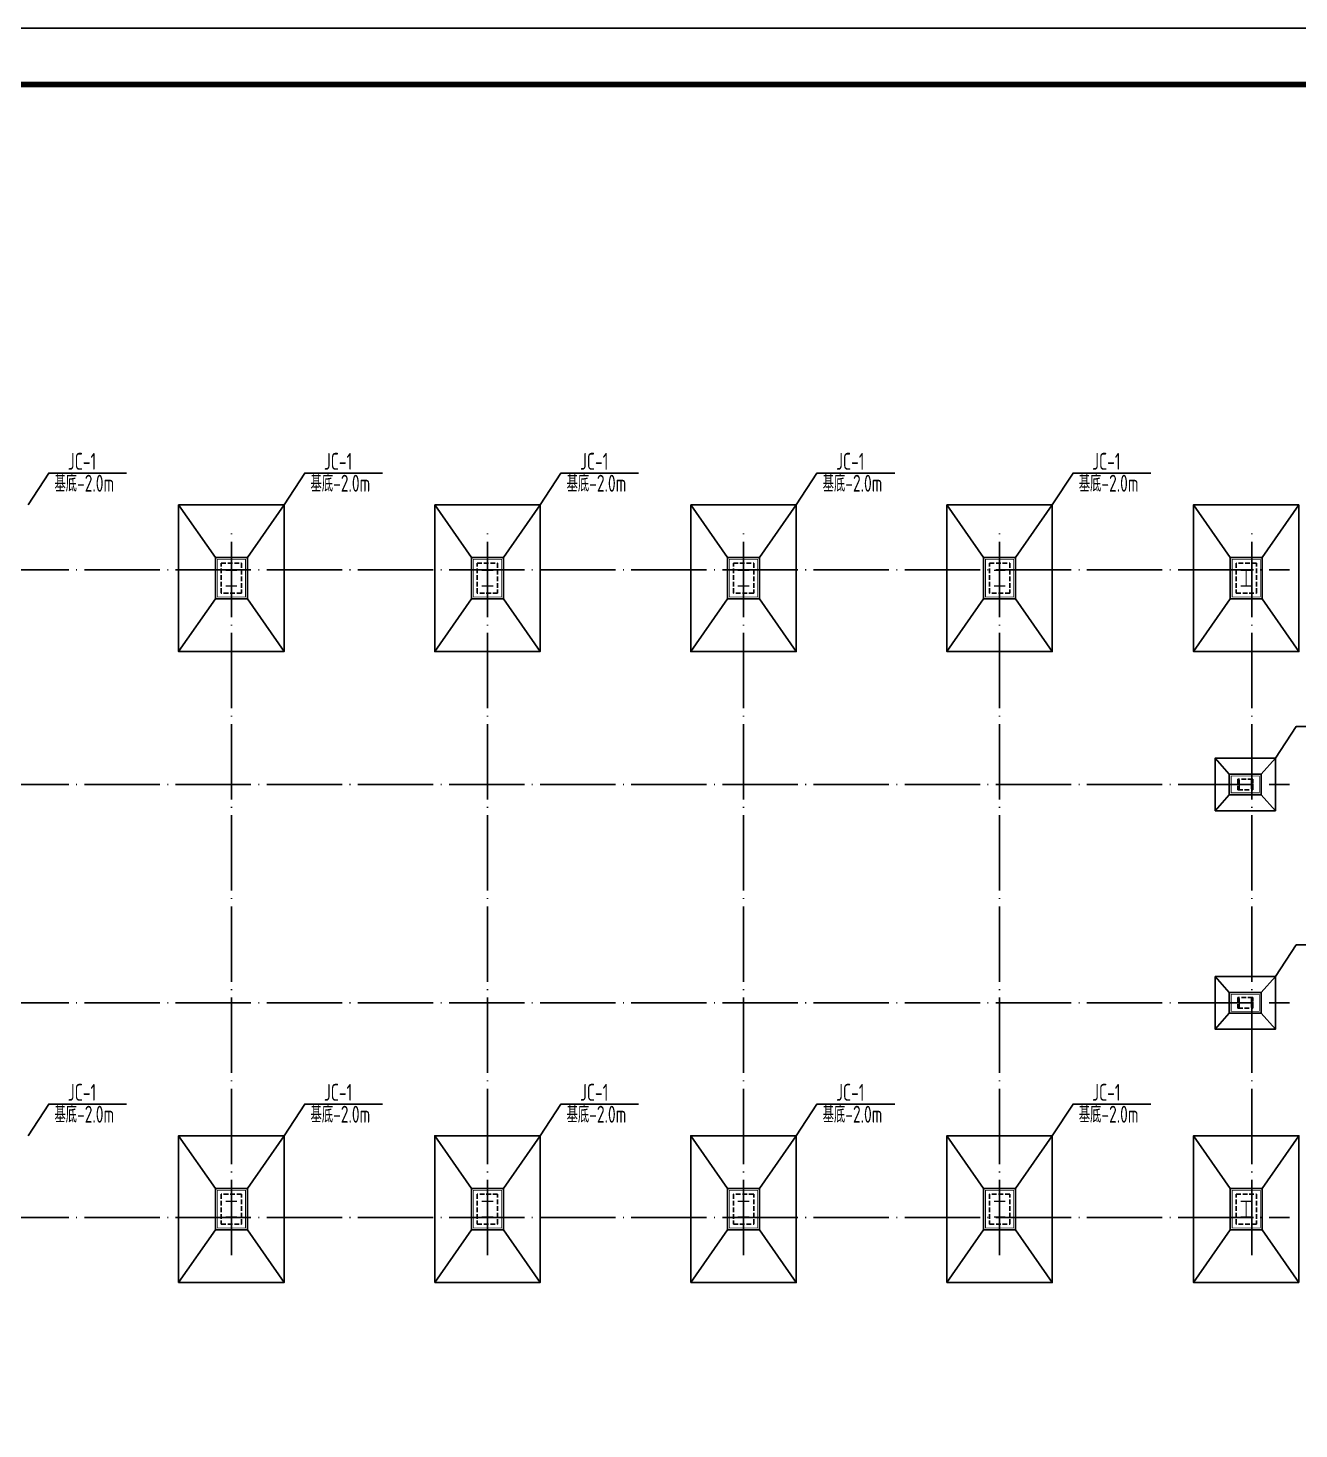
# Model space of a CAD drawing. Extents: x 9834882 to 10005569, y 1691670 to 2510806.
# Drawn here: x 9929794 to 9963544, y 2368605 to 2405794 of the extents above; entities that cross this region are included whole.
import ezdxf

# ---------------------------------------------------------------- set-up
doc = ezdxf.new("R2010")
doc.units = 0
doc.header["$LTSCALE"] = 1000
doc.header["$MEASUREMENT"] = 0
doc.linetypes.add('DASH', pattern=[0.35, 0.25, -0.1])
doc.linetypes.add('DOTE', pattern=[2.42, 2, -0.2, 0.02, -0.2])
for name, color, linetype in [('1000', 2, 'CONTINUOUS'), ('DOTE', 8, 'DOTE'), ('PUB_TITLE', 4, 'CONTINUOUS'), ('一般文字', 6, 'CONTINUOUS'), ('基础', 2, 'CONTINUOUS'), ('柱', 2, 'CONTINUOUS')]:
    doc.layers.add(name, color=color, linetype=linetype)
doc.layers.add('柱集中标注', color=2, linetype='CONTINUOUS', lineweight=18)
doc.styles.add('TSSD_REIN', font='atssdeng.shx', dxfattribs={"width": 0.7, "bigfont": 'atssdchn.shx'})

msp = doc.modelspace()

# ---------------------------------------------------------------- hatches: boundary and pattern name
at = {"layer": '柱'}
for color, points in [(2, [(9935343.9, 2391415.8), (9935043.9, 2391415.8), (9935043.9, 2391383.8), (9935181.9, 2391383.8), (9935181.9, 2390997.8), (9935043.9, 2390997.8), (9935043.9, 2390965.8), (9935343.9, 2390965.8), (9935343.9, 2390997.8), (9935205.9, 2390997.8), (9935205.9, 2391383.8), (9935343.9, 2391383.8)]), (2, [(9942143.9, 2391415.8), (9941843.9, 2391415.8), (9941843.9, 2391383.8), (9941981.9, 2391383.8), (9941981.9, 2390997.8), (9941843.9, 2390997.8), (9941843.9, 2390965.8), (9942143.9, 2390965.8), (9942143.9, 2390997.8), (9942005.9, 2390997.8), (9942005.9, 2391383.8), (9942143.9, 2391383.8)]), (2, [(9948943.9, 2391415.8), (9948643.9, 2391415.8), (9948643.9, 2391383.8), (9948781.9, 2391383.8), (9948781.9, 2390997.8), (9948643.9, 2390997.8), (9948643.9, 2390965.8), (9948943.9, 2390965.8), (9948943.9, 2390997.8), (9948805.9, 2390997.8), (9948805.9, 2391383.8), (9948943.9, 2391383.8)]), (2, [(9955743.9, 2391415.8), (9955443.9, 2391415.8), (9955443.9, 2391383.8), (9955581.9, 2391383.8), (9955581.9, 2390997.8), (9955443.9, 2390997.8), (9955443.9, 2390965.8), (9955743.9, 2390965.8), (9955743.9, 2390997.8), (9955605.9, 2390997.8), (9955605.9, 2391383.8), (9955743.9, 2391383.8)]), (2, [(9961993.9, 2391415.8), (9962293.9, 2391415.8), (9962293.9, 2391383.8), (9962155.9, 2391383.8), (9962155.9, 2390997.8), (9962293.9, 2390997.8), (9962293.9, 2390965.8), (9961993.9, 2390965.8), (9961993.9, 2390997.8), (9962131.9, 2390997.8), (9962131.9, 2391383.8), (9961993.9, 2391383.8)]), (3, [(9962293.9, 2385835.8), (9962293.9, 2385595.8), (9962261.9, 2385595.8), (9962261.9, 2385703.8), (9961975.9, 2385703.8), (9961975.9, 2385595.8), (9961943.9, 2385595.8), (9961943.9, 2385835.8), (9961975.9, 2385835.8), (9961975.9, 2385727.8), (9962261.9, 2385727.8), (9962261.9, 2385835.8)]), (3, [(9962293.9, 2380035.8), (9962293.9, 2379795.8), (9962261.9, 2379795.8), (9962261.9, 2379903.8), (9961975.9, 2379903.8), (9961975.9, 2379795.8), (9961943.9, 2379795.8), (9961943.9, 2380035.8), (9961975.9, 2380035.8), (9961975.9, 2379927.8), (9962261.9, 2379927.8), (9962261.9, 2380035.8)]), (2, [(9935343.9, 2374215.8), (9935043.9, 2374215.8), (9935043.9, 2374247.8), (9935181.9, 2374247.8), (9935181.9, 2374633.8), (9935043.9, 2374633.8), (9935043.9, 2374665.8), (9935343.9, 2374665.8), (9935343.9, 2374633.8), (9935205.9, 2374633.8), (9935205.9, 2374247.8), (9935343.9, 2374247.8)]), (2, [(9942143.9, 2374215.8), (9941843.9, 2374215.8), (9941843.9, 2374247.8), (9941981.9, 2374247.8), (9941981.9, 2374633.8), (9941843.9, 2374633.8), (9941843.9, 2374665.8), (9942143.9, 2374665.8), (9942143.9, 2374633.8), (9942005.9, 2374633.8), (9942005.9, 2374247.8), (9942143.9, 2374247.8)]), (2, [(9948943.9, 2374215.8), (9948643.9, 2374215.8), (9948643.9, 2374247.8), (9948781.9, 2374247.8), (9948781.9, 2374633.8), (9948643.9, 2374633.8), (9948643.9, 2374665.8), (9948943.9, 2374665.8), (9948943.9, 2374633.8), (9948805.9, 2374633.8), (9948805.9, 2374247.8), (9948943.9, 2374247.8)]), (2, [(9955743.9, 2374215.8), (9955443.9, 2374215.8), (9955443.9, 2374247.8), (9955581.9, 2374247.8), (9955581.9, 2374633.8), (9955443.9, 2374633.8), (9955443.9, 2374665.8), (9955743.9, 2374665.8), (9955743.9, 2374633.8), (9955605.9, 2374633.8), (9955605.9, 2374247.8), (9955743.9, 2374247.8)]), (2, [(9961993.9, 2374215.8), (9962293.9, 2374215.8), (9962293.9, 2374247.8), (9962155.9, 2374247.8), (9962155.9, 2374633.8), (9962293.9, 2374633.8), (9962293.9, 2374665.8), (9961993.9, 2374665.8), (9961993.9, 2374633.8), (9962131.9, 2374633.8), (9962131.9, 2374247.8), (9961993.9, 2374247.8)])]:
    msp.add_hatch(color=color, dxfattribs=at).paths.add_polyline_path(points)

# ---------------------------------------------------------------- linework, layer by layer
at = {"layer": '1000', "color": 3, "linetype": 'DASH', "ltscale": 0.5}
for points in [[(9934923.9, 2391585.8), (9935463.9, 2391585.8), (9935463.9, 2390795.8), (9934923.9, 2390795.8)], [(9941723.9, 2391585.8), (9942263.9, 2391585.8), (9942263.9, 2390795.8), (9941723.9, 2390795.8)], [(9948523.9, 2391585.8), (9949063.9, 2391585.8), (9949063.9, 2390795.8), (9948523.9, 2390795.8)], [(9955323.9, 2391585.8), (9955863.9, 2391585.8), (9955863.9, 2390795.8), (9955323.9, 2390795.8)], [(9962413.9, 2391585.8), (9961873.9, 2391585.8), (9961873.9, 2390795.8), (9962413.9, 2390795.8)], [(9962313.9, 2385855.8), (9961923.9, 2385855.8), (9961923.9, 2385575.8), (9962313.9, 2385575.8)], [(9962313.9, 2380055.8), (9961923.9, 2380055.8), (9961923.9, 2379775.8), (9962313.9, 2379775.8)], [(9934923.9, 2374045.8), (9935463.9, 2374045.8), (9935463.9, 2374835.8), (9934923.9, 2374835.8)], [(9941723.9, 2374045.8), (9942263.9, 2374045.8), (9942263.9, 2374835.8), (9941723.9, 2374835.8)], [(9948523.9, 2374045.8), (9949063.9, 2374045.8), (9949063.9, 2374835.8), (9948523.9, 2374835.8)], [(9955323.9, 2374045.8), (9955863.9, 2374045.8), (9955863.9, 2374835.8), (9955323.9, 2374835.8)], [(9962413.9, 2374045.8), (9961873.9, 2374045.8), (9961873.9, 2374835.8), (9962413.9, 2374835.8)]]:
    msp.add_lwpolyline(points, close=True, dxfattribs=at)
at = {"layer": 'DOTE'}
for p, q in [((9935193.9, 2373215.8), (9935193.9, 2392415.8)), ((9941993.9, 2373215.8), (9941993.9, 2392415.8)), ((9948793.9, 2373215.8), (9948793.9, 2392415.8)), ((9955593.9, 2373215.8), (9955593.9, 2392415.8)), ((9962293.9, 2373215.8), (9962293.9, 2392415.8)), ((9907093.9, 2391415.8), (9963293.9, 2391415.8)), ((9907093.9, 2385715.8), (9963293.9, 2385715.8)), ((9907093.9, 2379915.8), (9963293.9, 2379915.8)), ((9907093.9, 2374215.8), (9963293.9, 2374215.8))]:
    msp.add_line(p, q, dxfattribs=at)
at = {"layer": 'PUB_TITLE'}
msp.add_lwpolyline([(9894118.6, 2342794.4), (9983218.6, 2342794.4), (9983218.6, 2405794.4), (9894118.6, 2405794.4)], close=True, dxfattribs=at)
at = {"layer": 'PUB_TITLE', "const_width": 150}
msp.add_lwpolyline([(9897868.6, 2344294.4), (9981718.6, 2344294.4), (9981718.6, 2404294.4), (9897868.6, 2404294.4)], close=True, dxfattribs=at)
at = {"layer": '一般文字', "color": 6}
for points in [[(9929793.9, 2393140.8), (9930344.2, 2393980.4), (9932409.5, 2393980.4)], [(9936593.9, 2393140.8), (9937144.2, 2393980.4), (9939209.5, 2393980.4)], [(9943393.9, 2393140.8), (9943944.2, 2393980.4), (9946009.5, 2393980.4)], [(9950193.9, 2393140.8), (9950744.2, 2393980.4), (9952809.5, 2393980.4)], [(9956993.9, 2393140.8), (9957544.2, 2393980.4), (9959609.5, 2393980.4)], [(9962918.9, 2386415.8), (9963469.2, 2387255.4), (9965534.5, 2387255.4)], [(9962918.9, 2380615.8), (9963469.2, 2381455.4), (9965534.5, 2381455.4)], [(9929793.9, 2376390.8), (9930344.2, 2377230.4), (9932409.5, 2377230.4)], [(9936593.9, 2376390.8), (9937144.2, 2377230.4), (9939209.5, 2377230.4)], [(9943393.9, 2376390.8), (9943944.2, 2377230.4), (9946009.5, 2377230.4)], [(9950193.9, 2376390.8), (9950744.2, 2377230.4), (9952809.5, 2377230.4)], [(9956993.9, 2376390.8), (9957544.2, 2377230.4), (9959609.5, 2377230.4)]]:
    msp.add_lwpolyline(points, dxfattribs=at)
at = {"layer": '基础'}
for p, q in [((9934768.9, 2391740.8), (9933793.9, 2393140.8)), ((9935618.9, 2391740.8), (9936593.9, 2393140.8)), ((9941568.9, 2391740.8), (9940593.9, 2393140.8)), ((9942418.9, 2391740.8), (9943393.9, 2393140.8)), ((9948368.9, 2391740.8), (9947393.9, 2393140.8)), ((9949218.9, 2391740.8), (9950193.9, 2393140.8)), ((9955168.9, 2391740.8), (9954193.9, 2393140.8)), ((9956018.9, 2391740.8), (9956993.9, 2393140.8)), ((9961718.9, 2391740.8), (9960743.9, 2393140.8)), ((9962568.9, 2391740.8), (9963543.9, 2393140.8)), ((9934768.9, 2390640.8), (9933793.9, 2389240.8)), ((9935618.9, 2390640.8), (9936593.9, 2389240.8)), ((9941568.9, 2390640.8), (9940593.9, 2389240.8)), ((9942418.9, 2390640.8), (9943393.9, 2389240.8)), ((9948368.9, 2390640.8), (9947393.9, 2389240.8)), ((9949218.9, 2390640.8), (9950193.9, 2389240.8)), ((9955168.9, 2390640.8), (9954193.9, 2389240.8)), ((9956018.9, 2390640.8), (9956993.9, 2389240.8)), ((9961718.9, 2390640.8), (9960743.9, 2389240.8)), ((9962568.9, 2390640.8), (9963543.9, 2389240.8)), ((9961693.9, 2385990.8), (9961318.9, 2386415.8)), ((9962543.9, 2385990.8), (9962918.9, 2386415.8)), ((9961693.9, 2385440.8), (9961318.9, 2385015.8)), ((9962543.9, 2385440.8), (9962918.9, 2385015.8)), ((9961693.9, 2380190.8), (9961318.9, 2380615.8)), ((9962543.9, 2380190.8), (9962918.9, 2380615.8)), ((9961693.9, 2379640.8), (9961318.9, 2379215.8)), ((9962543.9, 2379640.8), (9962918.9, 2379215.8)), ((9934768.9, 2374990.8), (9933793.9, 2376390.8)), ((9935618.9, 2374990.8), (9936593.9, 2376390.8)), ((9941568.9, 2374990.8), (9940593.9, 2376390.8)), ((9942418.9, 2374990.8), (9943393.9, 2376390.8)), ((9948368.9, 2374990.8), (9947393.9, 2376390.8)), ((9949218.9, 2374990.8), (9950193.9, 2376390.8)), ((9955168.9, 2374990.8), (9954193.9, 2376390.8)), ((9956018.9, 2374990.8), (9956993.9, 2376390.8)), ((9961718.9, 2374990.8), (9960743.9, 2376390.8)), ((9962568.9, 2374990.8), (9963543.9, 2376390.8)), ((9934768.9, 2373890.8), (9933793.9, 2372490.8)), ((9935618.9, 2373890.8), (9936593.9, 2372490.8)), ((9941568.9, 2373890.8), (9940593.9, 2372490.8)), ((9942418.9, 2373890.8), (9943393.9, 2372490.8)), ((9948368.9, 2373890.8), (9947393.9, 2372490.8)), ((9949218.9, 2373890.8), (9950193.9, 2372490.8)), ((9955168.9, 2373890.8), (9954193.9, 2372490.8)), ((9956018.9, 2373890.8), (9956993.9, 2372490.8)), ((9961718.9, 2373890.8), (9960743.9, 2372490.8)), ((9962568.9, 2373890.8), (9963543.9, 2372490.8))]:
    msp.add_line(p, q, dxfattribs=at)
for points in [[(9933793.9, 2393140.8), (9936593.9, 2393140.8), (9936593.9, 2389240.8), (9933793.9, 2389240.8)], [(9940593.9, 2393140.8), (9943393.9, 2393140.8), (9943393.9, 2389240.8), (9940593.9, 2389240.8)], [(9947393.9, 2393140.8), (9950193.9, 2393140.8), (9950193.9, 2389240.8), (9947393.9, 2389240.8)], [(9954193.9, 2393140.8), (9956993.9, 2393140.8), (9956993.9, 2389240.8), (9954193.9, 2389240.8)], [(9963543.9, 2393140.8), (9960743.9, 2393140.8), (9960743.9, 2389240.8), (9963543.9, 2389240.8)], [(9934768.9, 2391740.8), (9935618.9, 2391740.8), (9935618.9, 2390640.8), (9934768.9, 2390640.8)], [(9941568.9, 2391740.8), (9942418.9, 2391740.8), (9942418.9, 2390640.8), (9941568.9, 2390640.8)], [(9948368.9, 2391740.8), (9949218.9, 2391740.8), (9949218.9, 2390640.8), (9948368.9, 2390640.8)], [(9955168.9, 2391740.8), (9956018.9, 2391740.8), (9956018.9, 2390640.8), (9955168.9, 2390640.8)], [(9962568.9, 2391740.8), (9961718.9, 2391740.8), (9961718.9, 2390640.8), (9962568.9, 2390640.8)], [(9962918.9, 2386415.8), (9961318.9, 2386415.8), (9961318.9, 2385015.8), (9962918.9, 2385015.8)], [(9962543.9, 2385990.8), (9961693.9, 2385990.8), (9961693.9, 2385440.8), (9962543.9, 2385440.8)], [(9962918.9, 2380615.8), (9961318.9, 2380615.8), (9961318.9, 2379215.8), (9962918.9, 2379215.8)], [(9962543.9, 2380190.8), (9961693.9, 2380190.8), (9961693.9, 2379640.8), (9962543.9, 2379640.8)], [(9933793.9, 2372490.8), (9936593.9, 2372490.8), (9936593.9, 2376390.8), (9933793.9, 2376390.8)], [(9940593.9, 2372490.8), (9943393.9, 2372490.8), (9943393.9, 2376390.8), (9940593.9, 2376390.8)], [(9947393.9, 2372490.8), (9950193.9, 2372490.8), (9950193.9, 2376390.8), (9947393.9, 2376390.8)], [(9954193.9, 2372490.8), (9956993.9, 2372490.8), (9956993.9, 2376390.8), (9954193.9, 2376390.8)], [(9963543.9, 2372490.8), (9960743.9, 2372490.8), (9960743.9, 2376390.8), (9963543.9, 2376390.8)], [(9934768.9, 2373890.8), (9935618.9, 2373890.8), (9935618.9, 2374990.8), (9934768.9, 2374990.8)], [(9941568.9, 2373890.8), (9942418.9, 2373890.8), (9942418.9, 2374990.8), (9941568.9, 2374990.8)], [(9948368.9, 2373890.8), (9949218.9, 2373890.8), (9949218.9, 2374990.8), (9948368.9, 2374990.8)], [(9955168.9, 2373890.8), (9956018.9, 2373890.8), (9956018.9, 2374990.8), (9955168.9, 2374990.8)], [(9962568.9, 2373890.8), (9961718.9, 2373890.8), (9961718.9, 2374990.8), (9962568.9, 2374990.8)]]:
    msp.add_lwpolyline(points, close=True, dxfattribs=at)
at = {"layer": '柱', "color": 2, "const_width": 5}
for points in [[(9935343.9, 2391415.8), (9935043.9, 2391415.8), (9935043.9, 2391383.8), (9935181.9, 2391383.8), (9935181.9, 2390997.8), (9935043.9, 2390997.8), (9935043.9, 2390965.8), (9935343.9, 2390965.8), (9935343.9, 2390997.8), (9935205.9, 2390997.8), (9935205.9, 2391383.8), (9935343.9, 2391383.8)], [(9942143.9, 2391415.8), (9941843.9, 2391415.8), (9941843.9, 2391383.8), (9941981.9, 2391383.8), (9941981.9, 2390997.8), (9941843.9, 2390997.8), (9941843.9, 2390965.8), (9942143.9, 2390965.8), (9942143.9, 2390997.8), (9942005.9, 2390997.8), (9942005.9, 2391383.8), (9942143.9, 2391383.8)], [(9948943.9, 2391415.8), (9948643.9, 2391415.8), (9948643.9, 2391383.8), (9948781.9, 2391383.8), (9948781.9, 2390997.8), (9948643.9, 2390997.8), (9948643.9, 2390965.8), (9948943.9, 2390965.8), (9948943.9, 2390997.8), (9948805.9, 2390997.8), (9948805.9, 2391383.8), (9948943.9, 2391383.8)], [(9955743.9, 2391415.8), (9955443.9, 2391415.8), (9955443.9, 2391383.8), (9955581.9, 2391383.8), (9955581.9, 2390997.8), (9955443.9, 2390997.8), (9955443.9, 2390965.8), (9955743.9, 2390965.8), (9955743.9, 2390997.8), (9955605.9, 2390997.8), (9955605.9, 2391383.8), (9955743.9, 2391383.8)], [(9961993.9, 2391415.8), (9962293.9, 2391415.8), (9962293.9, 2391383.8), (9962155.9, 2391383.8), (9962155.9, 2390997.8), (9962293.9, 2390997.8), (9962293.9, 2390965.8), (9961993.9, 2390965.8), (9961993.9, 2390997.8), (9962131.9, 2390997.8), (9962131.9, 2391383.8), (9961993.9, 2391383.8)], [(9935343.9, 2374215.8), (9935043.9, 2374215.8), (9935043.9, 2374247.8), (9935181.9, 2374247.8), (9935181.9, 2374633.8), (9935043.9, 2374633.8), (9935043.9, 2374665.8), (9935343.9, 2374665.8), (9935343.9, 2374633.8), (9935205.9, 2374633.8), (9935205.9, 2374247.8), (9935343.9, 2374247.8)], [(9942143.9, 2374215.8), (9941843.9, 2374215.8), (9941843.9, 2374247.8), (9941981.9, 2374247.8), (9941981.9, 2374633.8), (9941843.9, 2374633.8), (9941843.9, 2374665.8), (9942143.9, 2374665.8), (9942143.9, 2374633.8), (9942005.9, 2374633.8), (9942005.9, 2374247.8), (9942143.9, 2374247.8)], [(9948943.9, 2374215.8), (9948643.9, 2374215.8), (9948643.9, 2374247.8), (9948781.9, 2374247.8), (9948781.9, 2374633.8), (9948643.9, 2374633.8), (9948643.9, 2374665.8), (9948943.9, 2374665.8), (9948943.9, 2374633.8), (9948805.9, 2374633.8), (9948805.9, 2374247.8), (9948943.9, 2374247.8)], [(9955743.9, 2374215.8), (9955443.9, 2374215.8), (9955443.9, 2374247.8), (9955581.9, 2374247.8), (9955581.9, 2374633.8), (9955443.9, 2374633.8), (9955443.9, 2374665.8), (9955743.9, 2374665.8), (9955743.9, 2374633.8), (9955605.9, 2374633.8), (9955605.9, 2374247.8), (9955743.9, 2374247.8)], [(9961993.9, 2374215.8), (9962293.9, 2374215.8), (9962293.9, 2374247.8), (9962155.9, 2374247.8), (9962155.9, 2374633.8), (9962293.9, 2374633.8), (9962293.9, 2374665.8), (9961993.9, 2374665.8), (9961993.9, 2374633.8), (9962131.9, 2374633.8), (9962131.9, 2374247.8), (9961993.9, 2374247.8)]]:
    msp.add_lwpolyline(points, close=True, dxfattribs=at)
at = {"layer": '柱', "color": 3, "const_width": 5}
for points in [[(9962293.9, 2385835.8), (9962293.9, 2385595.8), (9962261.9, 2385595.8), (9962261.9, 2385703.8), (9961975.9, 2385703.8), (9961975.9, 2385595.8), (9961943.9, 2385595.8), (9961943.9, 2385835.8), (9961975.9, 2385835.8), (9961975.9, 2385727.8), (9962261.9, 2385727.8), (9962261.9, 2385835.8)], [(9962293.9, 2380035.8), (9962293.9, 2379795.8), (9962261.9, 2379795.8), (9962261.9, 2379903.8), (9961975.9, 2379903.8), (9961975.9, 2379795.8), (9961943.9, 2379795.8), (9961943.9, 2380035.8), (9961975.9, 2380035.8), (9961975.9, 2379927.8), (9962261.9, 2379927.8), (9962261.9, 2380035.8)]]:
    msp.add_lwpolyline(points, close=True, dxfattribs=at)
at = {"layer": '柱集中标注', "color": 6, "const_width": 20}
for points in [[(9934818.9, 2391690.8), (9935568.9, 2391690.8), (9935568.9, 2390690.8), (9934818.9, 2390690.8)], [(9941618.9, 2391690.8), (9942368.9, 2391690.8), (9942368.9, 2390690.8), (9941618.9, 2390690.8)], [(9948418.9, 2391690.8), (9949168.9, 2391690.8), (9949168.9, 2390690.8), (9948418.9, 2390690.8)], [(9955218.9, 2391690.8), (9955968.9, 2391690.8), (9955968.9, 2390690.8), (9955218.9, 2390690.8)], [(9962518.9, 2391690.8), (9961768.9, 2391690.8), (9961768.9, 2390690.8), (9962518.9, 2390690.8)], [(9962493.9, 2385940.8), (9961743.9, 2385940.8), (9961743.9, 2385490.8), (9962493.9, 2385490.8)], [(9962493.9, 2380140.8), (9961743.9, 2380140.8), (9961743.9, 2379690.8), (9962493.9, 2379690.8)], [(9934818.9, 2373940.8), (9935568.9, 2373940.8), (9935568.9, 2374940.8), (9934818.9, 2374940.8)], [(9941618.9, 2373940.8), (9942368.9, 2373940.8), (9942368.9, 2374940.8), (9941618.9, 2374940.8)], [(9948418.9, 2373940.8), (9949168.9, 2373940.8), (9949168.9, 2374940.8), (9948418.9, 2374940.8)], [(9955218.9, 2373940.8), (9955968.9, 2373940.8), (9955968.9, 2374940.8), (9955218.9, 2374940.8)], [(9962518.9, 2373940.8), (9961768.9, 2373940.8), (9961768.9, 2374940.8), (9962518.9, 2374940.8)]]:
    msp.add_lwpolyline(points, close=True, dxfattribs=at)

# ---------------------------------------------------------------- texts
at = {"layer": '一般文字', "color": 6, "style": 'TSSD_REIN', "width": 0.7}
for s, p in [('JC-1', (9930851.3, 2394066.4)), ('JC-1', (9937651.3, 2394066.4)), ('JC-1', (9944451.3, 2394066.4)), ('JC-1', (9951251.3, 2394066.4)), ('JC-1', (9958051.3, 2394066.4)), ('基底-2.0m', (9930496.4, 2393484.9)), ('基底-2.0m', (9937296.4, 2393484.9)), ('基底-2.0m', (9944096.4, 2393484.9)), ('基底-2.0m', (9950896.4, 2393484.9)), ('基底-2.0m', (9957696.4, 2393484.9)), ('JC-1', (9930851.3, 2377316.4)), ('JC-1', (9937651.3, 2377316.4)), ('JC-1', (9944451.3, 2377316.4)), ('JC-1', (9951251.3, 2377316.4)), ('JC-1', (9958051.3, 2377316.4)), ('基底-2.0m', (9930496.4, 2376734.9)), ('基底-2.0m', (9937296.4, 2376734.9)), ('基底-2.0m', (9944096.4, 2376734.9)), ('基底-2.0m', (9950896.4, 2376734.9)), ('基底-2.0m', (9957696.4, 2376734.9))]:
    msp.add_text(s, height=450, dxfattribs=at).set_placement(p)

doc.saveas('drawing.dxf')
